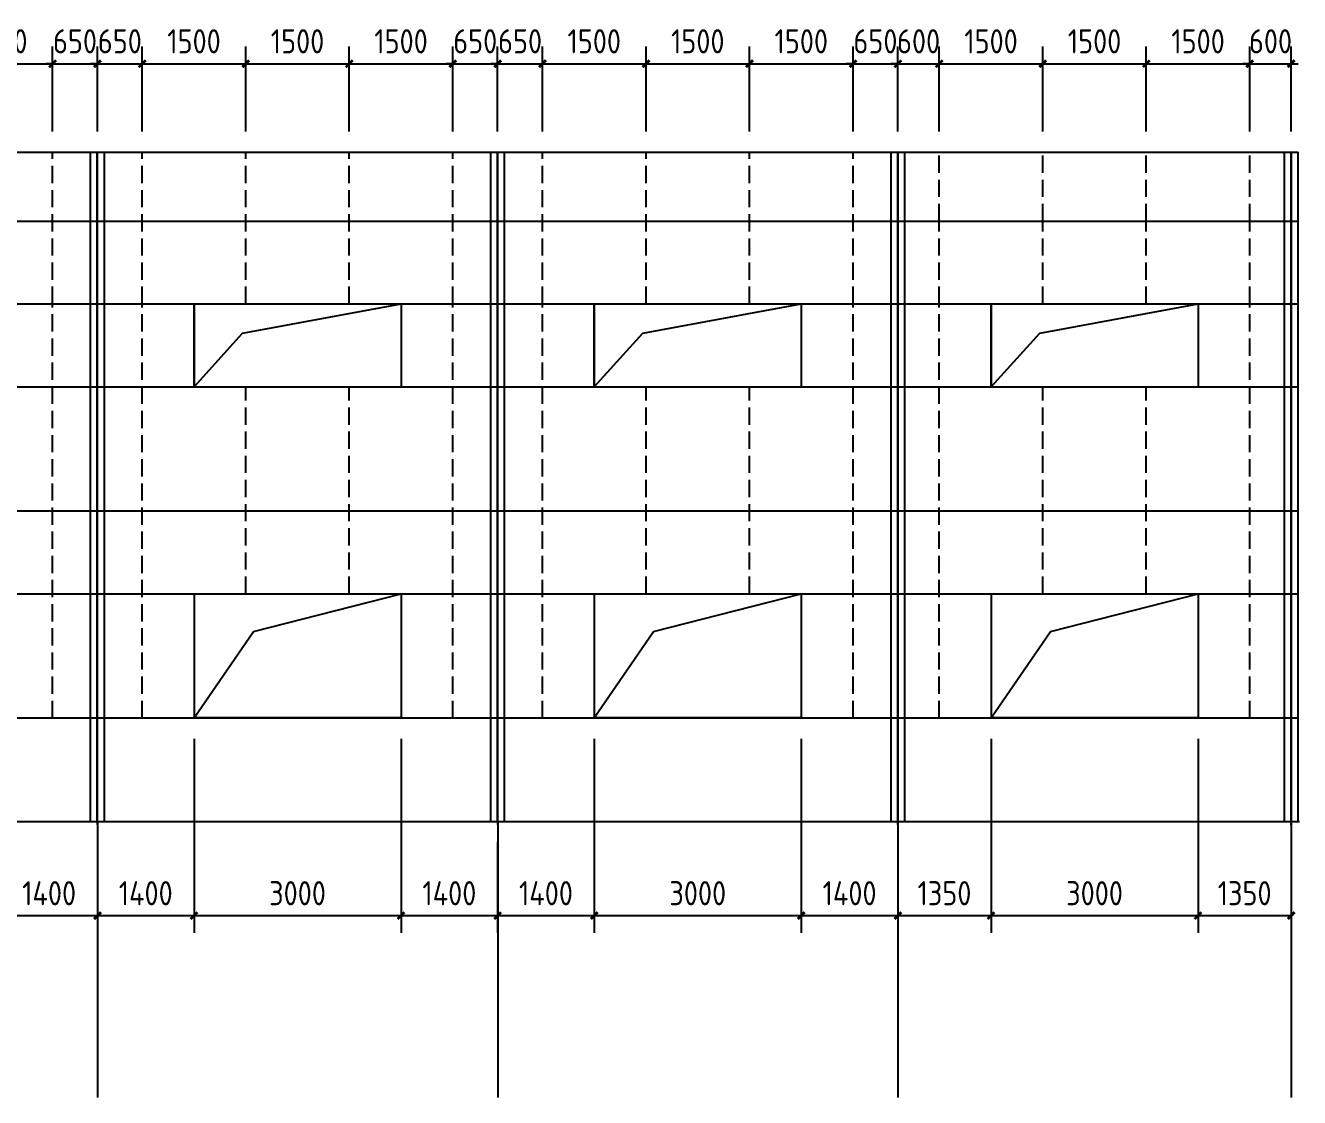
# Model space of a CAD drawing. Extents: x 102162 to 621267, y -39398 to 328893.
# Drawn here: x 501595 to 520058, y 143062 to 158597 of the extents above; entities that cross this region are included whole.
import ezdxf

# ---------------------------------------------------------------- set-up
doc = ezdxf.new("R2010")
doc.units = 0
doc.header["$LTSCALE"] = 1000
doc.header["$MEASUREMENT"] = 0
doc.linetypes.add('DASH', pattern=[0.35, 0.25, -0.1])
doc.layers.add('AXIS', color=3, linetype='Continuous')
doc.layers.add('DOTE', color=1, linetype='Continuous')
doc.styles.get("Standard").update_dxf_attribs({"font": 'gbenor.shx', "bigfont": 'gbcbig.shx'})
doc.dimstyles.get("Standard").update_dxf_attribs({"dimscale": 100, "dimtxt": 3.5, "dimasz": 1, "dimexe": 2.5, "dimexo": 3, "dimgap": 1.5, "dimtad": 1, "dimdec": 0, "dimzin": 0, "dimdsep": 46, "dimtxsty": 'Standard', "dimblk": 'ARCHTICK', "dimcen": 0.09, "dimadec": 0, "dimazin": 0, "dimtfac": 1, "dimtdec": 0, "dimtix": 1, "dimtmove": 2, "dimatfit": 3, "dimfxl": 1, "dimtolj": 1, "dimtzin": 0, "dimarcsym": 0})

# ---------------------------------------------------------------- blocks, each defined once
blk = doc.blocks.new('_ArchTick')
at = {"color": 0, "linetype": 'ByBlock', "const_width": 0.4}
blk.add_lwpolyline([(-0.5, -0.5), (0.5, 0.5)], dxfattribs=at)
blk = doc.blocks.new('*D8309')
at = {"color": 0, "lineweight": -2}
for p, q in [((501238, 148262), (501238, 145448)), ((502638, 146762), (502638, 145448)), ((501238, 145698), (502638, 145698))]:
    blk.add_line(p, q, dxfattribs=at)
at = {"layer": 'Defpoints', "color": 0}
for p in [(501238, 148562), (502638, 147062), (502638, 145698)]:
    blk.add_point(p, dxfattribs=at)
at = {"color": 0, "lineweight": -2, "xscale": 100, "yscale": 100, "zscale": 100, "rotation": 180}
blk.add_blockref('_ArchTick', (501238, 145698), dxfattribs=at)
at = {"color": 0, "lineweight": -2, "xscale": 100, "yscale": 100, "zscale": 100}
blk.add_blockref('_ArchTick', (502638, 145698), dxfattribs=at)
at = {"color": 0, "insert": (501938, 146023), "char_height": 350, "attachment_point": 5}
blk.add_mtext('\\A1;1400', dxfattribs=at)
blk = doc.blocks.new('*D8310')
at = {"color": 0, "lineweight": -2}
for p, q in [((504038, 148262), (504038, 145448)), ((502638, 146762), (502638, 145448)), ((502638, 145698), (504038, 145698))]:
    blk.add_line(p, q, dxfattribs=at)
at = {"layer": 'Defpoints', "color": 0}
for p in [(504038, 148562), (502638, 147062), (504038, 145698)]:
    blk.add_point(p, dxfattribs=at)
at = {"color": 0, "lineweight": -2, "xscale": 100, "yscale": 100, "zscale": 100, "rotation": 180}
blk.add_blockref('_ArchTick', (502638, 145698), dxfattribs=at)
at = {"color": 0, "lineweight": -2, "xscale": 100, "yscale": 100, "zscale": 100}
blk.add_blockref('_ArchTick', (504038, 145698), dxfattribs=at)
at = {"color": 0, "insert": (503338, 146023), "char_height": 350, "attachment_point": 5}
blk.add_mtext('\\A1;1400', dxfattribs=at)
blk = doc.blocks.new('*D8311')
at = {"color": 0, "lineweight": -2}
for p, q in [((504038, 148262), (504038, 145448)), ((507038, 148262), (507038, 145448)), ((504038, 145698), (507038, 145698))]:
    blk.add_line(p, q, dxfattribs=at)
at = {"layer": 'Defpoints', "color": 0}
for p in [(504038, 148562), (507038, 148562), (507038, 145698)]:
    blk.add_point(p, dxfattribs=at)
at = {"color": 0, "lineweight": -2, "xscale": 100, "yscale": 100, "zscale": 100, "rotation": 180}
blk.add_blockref('_ArchTick', (504038, 145698), dxfattribs=at)
at = {"color": 0, "lineweight": -2, "xscale": 100, "yscale": 100, "zscale": 100}
blk.add_blockref('_ArchTick', (507038, 145698), dxfattribs=at)
at = {"color": 0, "insert": (505538, 146023), "char_height": 350, "attachment_point": 5}
blk.add_mtext('\\A1;3000', dxfattribs=at)
blk = doc.blocks.new('*D8312')
at = {"color": 0, "lineweight": -2}
for p, q in [((507038, 148262), (507038, 145448)), ((508438, 146762), (508438, 145448)), ((507038, 145698), (508438, 145698))]:
    blk.add_line(p, q, dxfattribs=at)
at = {"layer": 'Defpoints', "color": 0}
for p in [(507038, 148562), (508438, 147062), (508438, 145698)]:
    blk.add_point(p, dxfattribs=at)
at = {"color": 0, "lineweight": -2, "xscale": 100, "yscale": 100, "zscale": 100, "rotation": 180}
blk.add_blockref('_ArchTick', (507038, 145698), dxfattribs=at)
at = {"color": 0, "lineweight": -2, "xscale": 100, "yscale": 100, "zscale": 100}
blk.add_blockref('_ArchTick', (508438, 145698), dxfattribs=at)
at = {"color": 0, "insert": (507738, 146023), "char_height": 350, "attachment_point": 5}
blk.add_mtext('\\A1;1400', dxfattribs=at)
blk = doc.blocks.new('*D8313')
at = {"color": 0, "lineweight": -2}
for p, q in [((509838, 148262), (509838, 145448)), ((508438, 146762), (508438, 145448)), ((508438, 145698), (509838, 145698))]:
    blk.add_line(p, q, dxfattribs=at)
at = {"layer": 'Defpoints', "color": 0}
for p in [(509838, 148562), (508438, 147062), (509838, 145698)]:
    blk.add_point(p, dxfattribs=at)
at = {"color": 0, "lineweight": -2, "xscale": 100, "yscale": 100, "zscale": 100, "rotation": 180}
blk.add_blockref('_ArchTick', (508438, 145698), dxfattribs=at)
at = {"color": 0, "lineweight": -2, "xscale": 100, "yscale": 100, "zscale": 100}
blk.add_blockref('_ArchTick', (509838, 145698), dxfattribs=at)
at = {"color": 0, "insert": (509138, 146023), "char_height": 350, "attachment_point": 5}
blk.add_mtext('\\A1;1400', dxfattribs=at)
blk = doc.blocks.new('*D8314')
at = {"color": 0, "lineweight": -2}
for p, q in [((509838, 148262), (509838, 145448)), ((512838, 148262), (512838, 145448)), ((509838, 145698), (512838, 145698))]:
    blk.add_line(p, q, dxfattribs=at)
at = {"layer": 'Defpoints', "color": 0}
for p in [(509838, 148562), (512838, 148562), (512838, 145698)]:
    blk.add_point(p, dxfattribs=at)
at = {"color": 0, "lineweight": -2, "xscale": 100, "yscale": 100, "zscale": 100, "rotation": 180}
blk.add_blockref('_ArchTick', (509838, 145698), dxfattribs=at)
at = {"color": 0, "lineweight": -2, "xscale": 100, "yscale": 100, "zscale": 100}
blk.add_blockref('_ArchTick', (512838, 145698), dxfattribs=at)
at = {"color": 0, "insert": (511338, 146023), "char_height": 350, "attachment_point": 5}
blk.add_mtext('\\A1;3000', dxfattribs=at)
blk = doc.blocks.new('*D8315')
at = {"color": 0, "lineweight": -2}
for p, q in [((512838, 148262), (512838, 145448)), ((514238, 146762), (514238, 145448)), ((512838, 145698), (514238, 145698))]:
    blk.add_line(p, q, dxfattribs=at)
at = {"layer": 'Defpoints', "color": 0}
for p in [(512838, 148562), (514238, 147062), (514238, 145698)]:
    blk.add_point(p, dxfattribs=at)
at = {"color": 0, "lineweight": -2, "xscale": 100, "yscale": 100, "zscale": 100, "rotation": 180}
blk.add_blockref('_ArchTick', (512838, 145698), dxfattribs=at)
at = {"color": 0, "lineweight": -2, "xscale": 100, "yscale": 100, "zscale": 100}
blk.add_blockref('_ArchTick', (514238, 145698), dxfattribs=at)
at = {"color": 0, "insert": (513538, 146023), "char_height": 350, "attachment_point": 5}
blk.add_mtext('\\A1;1400', dxfattribs=at)
blk = doc.blocks.new('*D8316')
at = {"color": 0, "lineweight": -2}
for p, q in [((515588, 148262), (515588, 145448)), ((514238, 146762), (514238, 145448)), ((514238, 145698), (515588, 145698))]:
    blk.add_line(p, q, dxfattribs=at)
at = {"layer": 'Defpoints', "color": 0}
for p in [(515588, 148562), (514238, 147062), (515588, 145698)]:
    blk.add_point(p, dxfattribs=at)
at = {"color": 0, "lineweight": -2, "xscale": 100, "yscale": 100, "zscale": 100, "rotation": 180}
blk.add_blockref('_ArchTick', (514238, 145698), dxfattribs=at)
at = {"color": 0, "lineweight": -2, "xscale": 100, "yscale": 100, "zscale": 100}
blk.add_blockref('_ArchTick', (515588, 145698), dxfattribs=at)
at = {"color": 0, "insert": (514913, 146023), "char_height": 350, "attachment_point": 5}
blk.add_mtext('\\A1;1350', dxfattribs=at)
blk = doc.blocks.new('*D8317')
at = {"color": 0, "lineweight": -2}
for p, q in [((515588, 148262), (515588, 145448)), ((518588, 148262), (518588, 145448)), ((515588, 145698), (518588, 145698))]:
    blk.add_line(p, q, dxfattribs=at)
at = {"layer": 'Defpoints', "color": 0}
for p in [(515588, 148562), (518588, 148562), (518588, 145698)]:
    blk.add_point(p, dxfattribs=at)
at = {"color": 0, "lineweight": -2, "xscale": 100, "yscale": 100, "zscale": 100, "rotation": 180}
blk.add_blockref('_ArchTick', (515588, 145698), dxfattribs=at)
at = {"color": 0, "lineweight": -2, "xscale": 100, "yscale": 100, "zscale": 100}
blk.add_blockref('_ArchTick', (518588, 145698), dxfattribs=at)
at = {"color": 0, "insert": (517088, 146023), "char_height": 350, "attachment_point": 5}
blk.add_mtext('\\A1;3000', dxfattribs=at)
blk = doc.blocks.new('*D8318')
at = {"color": 0, "lineweight": -2}
for p, q in [((518588, 148262), (518588, 145448)), ((519938, 146762), (519938, 145448)), ((518588, 145698), (519938, 145698))]:
    blk.add_line(p, q, dxfattribs=at)
at = {"layer": 'Defpoints', "color": 0}
for p in [(518588, 148562), (519938, 147062), (519938, 145698)]:
    blk.add_point(p, dxfattribs=at)
at = {"color": 0, "lineweight": -2, "xscale": 100, "yscale": 100, "zscale": 100, "rotation": 180}
blk.add_blockref('_ArchTick', (518588, 145698), dxfattribs=at)
at = {"color": 0, "lineweight": -2, "xscale": 100, "yscale": 100, "zscale": 100}
blk.add_blockref('_ArchTick', (519938, 145698), dxfattribs=at)
at = {"color": 0, "insert": (519263, 146023), "char_height": 350, "attachment_point": 5}
blk.add_mtext('\\A1;1350', dxfattribs=at)
blk = doc.blocks.new('*D8332')
at = {"color": 0, "lineweight": -2}
for p, q in [((500488, 157062), (500488, 158293)), ((501988, 157062), (501988, 158293)), ((500488, 158043), (501988, 158043))]:
    blk.add_line(p, q, dxfattribs=at)
at = {"layer": 'Defpoints', "color": 0}
for p in [(501988, 158043), (500488, 156762), (501988, 156762)]:
    blk.add_point(p, dxfattribs=at)
at = {"color": 0, "lineweight": -2, "xscale": 100, "yscale": 100, "zscale": 100, "rotation": 180}
blk.add_blockref('_ArchTick', (500488, 158043), dxfattribs=at)
at = {"color": 0, "lineweight": -2, "xscale": 100, "yscale": 100, "zscale": 100}
blk.add_blockref('_ArchTick', (501988, 158043), dxfattribs=at)
at = {"color": 0, "insert": (501238, 158368), "char_height": 350, "attachment_point": 5}
blk.add_mtext('\\A1;1500', dxfattribs=at)
blk = doc.blocks.new('*D8333')
at = {"color": 0, "lineweight": -2}
for p, q in [((501988, 157062), (501988, 158293)), ((502638, 157062), (502638, 158293)), ((501988, 158043), (501888, 158043)), ((501988, 158043), (502638, 158043)), ((502638, 158043), (502738, 158043))]:
    blk.add_line(p, q, dxfattribs=at)
at = {"layer": 'Defpoints', "color": 0}
for p in [(502638, 158043), (501988, 156762), (502638, 156762)]:
    blk.add_point(p, dxfattribs=at)
at = {"color": 0, "lineweight": -2, "xscale": 100, "yscale": 100, "zscale": 100}
blk.add_blockref('_ArchTick', (501988, 158043), dxfattribs=at)
at = {"color": 0, "lineweight": -2, "xscale": 100, "yscale": 100, "zscale": 100, "rotation": 180}
blk.add_blockref('_ArchTick', (502638, 158043), dxfattribs=at)
at = {"color": 0, "insert": (502313, 158368), "char_height": 350, "attachment_point": 5}
blk.add_mtext('\\A1;650', dxfattribs=at)
blk = doc.blocks.new('*D8334')
at = {"color": 0, "lineweight": -2}
for p, q in [((502638, 157062), (502638, 158293)), ((503288, 157062), (503288, 158293)), ((502638, 158043), (502538, 158043)), ((502638, 158043), (503288, 158043)), ((503288, 158043), (503388, 158043))]:
    blk.add_line(p, q, dxfattribs=at)
at = {"layer": 'Defpoints', "color": 0}
for p in [(503288, 158043), (502638, 156762), (503288, 156762)]:
    blk.add_point(p, dxfattribs=at)
at = {"color": 0, "lineweight": -2, "xscale": 100, "yscale": 100, "zscale": 100}
blk.add_blockref('_ArchTick', (502638, 158043), dxfattribs=at)
at = {"color": 0, "lineweight": -2, "xscale": 100, "yscale": 100, "zscale": 100, "rotation": 180}
blk.add_blockref('_ArchTick', (503288, 158043), dxfattribs=at)
at = {"color": 0, "insert": (502963, 158368), "char_height": 350, "attachment_point": 5}
blk.add_mtext('\\A1;650', dxfattribs=at)
blk = doc.blocks.new('*D8335')
at = {"color": 0, "lineweight": -2}
for p, q in [((503288, 157062), (503288, 158293)), ((504788, 157062), (504788, 158293)), ((503288, 158043), (504788, 158043))]:
    blk.add_line(p, q, dxfattribs=at)
at = {"layer": 'Defpoints', "color": 0}
for p in [(504788, 158043), (503288, 156762), (504788, 156762)]:
    blk.add_point(p, dxfattribs=at)
at = {"color": 0, "lineweight": -2, "xscale": 100, "yscale": 100, "zscale": 100, "rotation": 180}
blk.add_blockref('_ArchTick', (503288, 158043), dxfattribs=at)
at = {"color": 0, "lineweight": -2, "xscale": 100, "yscale": 100, "zscale": 100}
blk.add_blockref('_ArchTick', (504788, 158043), dxfattribs=at)
at = {"color": 0, "insert": (504038, 158368), "char_height": 350, "attachment_point": 5}
blk.add_mtext('\\A1;1500', dxfattribs=at)
blk = doc.blocks.new('*D8336')
at = {"color": 0, "lineweight": -2}
for p, q in [((504788, 157062), (504788, 158293)), ((506288, 157062), (506288, 158293)), ((504788, 158043), (506288, 158043))]:
    blk.add_line(p, q, dxfattribs=at)
at = {"layer": 'Defpoints', "color": 0}
for p in [(506288, 158043), (504788, 156762), (506288, 156762)]:
    blk.add_point(p, dxfattribs=at)
at = {"color": 0, "lineweight": -2, "xscale": 100, "yscale": 100, "zscale": 100, "rotation": 180}
blk.add_blockref('_ArchTick', (504788, 158043), dxfattribs=at)
at = {"color": 0, "lineweight": -2, "xscale": 100, "yscale": 100, "zscale": 100}
blk.add_blockref('_ArchTick', (506288, 158043), dxfattribs=at)
at = {"color": 0, "insert": (505538, 158368), "char_height": 350, "attachment_point": 5}
blk.add_mtext('\\A1;1500', dxfattribs=at)
blk = doc.blocks.new('*D8337')
at = {"color": 0, "lineweight": -2}
for p, q in [((506288, 157062), (506288, 158293)), ((507788, 157062), (507788, 158293)), ((506288, 158043), (507788, 158043))]:
    blk.add_line(p, q, dxfattribs=at)
at = {"layer": 'Defpoints', "color": 0}
for p in [(507788, 158043), (506288, 156762), (507788, 156762)]:
    blk.add_point(p, dxfattribs=at)
at = {"color": 0, "lineweight": -2, "xscale": 100, "yscale": 100, "zscale": 100, "rotation": 180}
blk.add_blockref('_ArchTick', (506288, 158043), dxfattribs=at)
at = {"color": 0, "lineweight": -2, "xscale": 100, "yscale": 100, "zscale": 100}
blk.add_blockref('_ArchTick', (507788, 158043), dxfattribs=at)
at = {"color": 0, "insert": (507038, 158368), "char_height": 350, "attachment_point": 5}
blk.add_mtext('\\A1;1500', dxfattribs=at)
blk = doc.blocks.new('*D8338')
at = {"color": 0, "lineweight": -2}
for p, q in [((507788, 157062), (507788, 158293)), ((508438, 157062), (508438, 158293)), ((507788, 158043), (507688, 158043)), ((507788, 158043), (508438, 158043)), ((508438, 158043), (508538, 158043))]:
    blk.add_line(p, q, dxfattribs=at)
at = {"layer": 'Defpoints', "color": 0}
for p in [(508438, 158043), (507788, 156762), (508438, 156762)]:
    blk.add_point(p, dxfattribs=at)
at = {"color": 0, "lineweight": -2, "xscale": 100, "yscale": 100, "zscale": 100}
blk.add_blockref('_ArchTick', (507788, 158043), dxfattribs=at)
at = {"color": 0, "lineweight": -2, "xscale": 100, "yscale": 100, "zscale": 100, "rotation": 180}
blk.add_blockref('_ArchTick', (508438, 158043), dxfattribs=at)
at = {"color": 0, "insert": (508113, 158368), "char_height": 350, "attachment_point": 5}
blk.add_mtext('\\A1;650', dxfattribs=at)
blk = doc.blocks.new('*D8339')
at = {"color": 0, "lineweight": -2}
for p, q in [((508438, 157062), (508438, 158293)), ((509088, 157062), (509088, 158293)), ((508438, 158043), (508338, 158043)), ((508438, 158043), (509088, 158043)), ((509088, 158043), (509188, 158043))]:
    blk.add_line(p, q, dxfattribs=at)
at = {"layer": 'Defpoints', "color": 0}
for p in [(509088, 158043), (508438, 156762), (509088, 156762)]:
    blk.add_point(p, dxfattribs=at)
at = {"color": 0, "lineweight": -2, "xscale": 100, "yscale": 100, "zscale": 100}
blk.add_blockref('_ArchTick', (508438, 158043), dxfattribs=at)
at = {"color": 0, "lineweight": -2, "xscale": 100, "yscale": 100, "zscale": 100, "rotation": 180}
blk.add_blockref('_ArchTick', (509088, 158043), dxfattribs=at)
at = {"color": 0, "insert": (508763, 158368), "char_height": 350, "attachment_point": 5}
blk.add_mtext('\\A1;650', dxfattribs=at)
blk = doc.blocks.new('*D8340')
at = {"color": 0, "lineweight": -2}
for p, q in [((509088, 157062), (509088, 158293)), ((510588, 157062), (510588, 158293)), ((509088, 158043), (510588, 158043))]:
    blk.add_line(p, q, dxfattribs=at)
at = {"layer": 'Defpoints', "color": 0}
for p in [(510588, 158043), (509088, 156762), (510588, 156762)]:
    blk.add_point(p, dxfattribs=at)
at = {"color": 0, "lineweight": -2, "xscale": 100, "yscale": 100, "zscale": 100, "rotation": 180}
blk.add_blockref('_ArchTick', (509088, 158043), dxfattribs=at)
at = {"color": 0, "lineweight": -2, "xscale": 100, "yscale": 100, "zscale": 100}
blk.add_blockref('_ArchTick', (510588, 158043), dxfattribs=at)
at = {"color": 0, "insert": (509838, 158368), "char_height": 350, "attachment_point": 5}
blk.add_mtext('\\A1;1500', dxfattribs=at)
blk = doc.blocks.new('*D8341')
at = {"color": 0, "lineweight": -2}
for p, q in [((510588, 157062), (510588, 158293)), ((512088, 157062), (512088, 158293)), ((510588, 158043), (512088, 158043))]:
    blk.add_line(p, q, dxfattribs=at)
at = {"layer": 'Defpoints', "color": 0}
for p in [(512088, 158043), (510588, 156762), (512088, 156762)]:
    blk.add_point(p, dxfattribs=at)
at = {"color": 0, "lineweight": -2, "xscale": 100, "yscale": 100, "zscale": 100, "rotation": 180}
blk.add_blockref('_ArchTick', (510588, 158043), dxfattribs=at)
at = {"color": 0, "lineweight": -2, "xscale": 100, "yscale": 100, "zscale": 100}
blk.add_blockref('_ArchTick', (512088, 158043), dxfattribs=at)
at = {"color": 0, "insert": (511338, 158368), "char_height": 350, "attachment_point": 5}
blk.add_mtext('\\A1;1500', dxfattribs=at)
blk = doc.blocks.new('*D8342')
at = {"color": 0, "lineweight": -2}
for p, q in [((512088, 157062), (512088, 158293)), ((513588, 157062), (513588, 158293)), ((512088, 158043), (513588, 158043))]:
    blk.add_line(p, q, dxfattribs=at)
at = {"layer": 'Defpoints', "color": 0}
for p in [(513588, 158043), (512088, 156762), (513588, 156762)]:
    blk.add_point(p, dxfattribs=at)
at = {"color": 0, "lineweight": -2, "xscale": 100, "yscale": 100, "zscale": 100, "rotation": 180}
blk.add_blockref('_ArchTick', (512088, 158043), dxfattribs=at)
at = {"color": 0, "lineweight": -2, "xscale": 100, "yscale": 100, "zscale": 100}
blk.add_blockref('_ArchTick', (513588, 158043), dxfattribs=at)
at = {"color": 0, "insert": (512838, 158368), "char_height": 350, "attachment_point": 5}
blk.add_mtext('\\A1;1500', dxfattribs=at)
blk = doc.blocks.new('*D8343')
at = {"color": 0, "lineweight": -2}
for p, q in [((513588, 157062), (513588, 158293)), ((514238, 157062), (514238, 158293)), ((513588, 158043), (513488, 158043)), ((513588, 158043), (514238, 158043)), ((514238, 158043), (514338, 158043))]:
    blk.add_line(p, q, dxfattribs=at)
at = {"layer": 'Defpoints', "color": 0}
for p in [(514238, 158043), (513588, 156762), (514238, 156762)]:
    blk.add_point(p, dxfattribs=at)
at = {"color": 0, "lineweight": -2, "xscale": 100, "yscale": 100, "zscale": 100}
blk.add_blockref('_ArchTick', (513588, 158043), dxfattribs=at)
at = {"color": 0, "lineweight": -2, "xscale": 100, "yscale": 100, "zscale": 100, "rotation": 180}
blk.add_blockref('_ArchTick', (514238, 158043), dxfattribs=at)
at = {"color": 0, "insert": (513913, 158368), "char_height": 350, "attachment_point": 5}
blk.add_mtext('\\A1;650', dxfattribs=at)
blk = doc.blocks.new('*D8344')
at = {"color": 0, "lineweight": -2}
for p, q in [((514238, 157062), (514238, 158293)), ((514838, 157062), (514838, 158293)), ((514238, 158043), (514138, 158043)), ((514238, 158043), (514838, 158043)), ((514838, 158043), (514938, 158043))]:
    blk.add_line(p, q, dxfattribs=at)
at = {"layer": 'Defpoints', "color": 0}
for p in [(514838, 158043), (514238, 156762), (514838, 156762)]:
    blk.add_point(p, dxfattribs=at)
at = {"color": 0, "lineweight": -2, "xscale": 100, "yscale": 100, "zscale": 100}
blk.add_blockref('_ArchTick', (514238, 158043), dxfattribs=at)
at = {"color": 0, "lineweight": -2, "xscale": 100, "yscale": 100, "zscale": 100, "rotation": 180}
blk.add_blockref('_ArchTick', (514838, 158043), dxfattribs=at)
at = {"color": 0, "insert": (514538, 158368), "char_height": 350, "attachment_point": 5}
blk.add_mtext('\\A1;600', dxfattribs=at)
blk = doc.blocks.new('*D8345')
at = {"color": 0, "lineweight": -2}
for p, q in [((514838, 157062), (514838, 158293)), ((516338, 157062), (516338, 158293)), ((514838, 158043), (516338, 158043))]:
    blk.add_line(p, q, dxfattribs=at)
at = {"layer": 'Defpoints', "color": 0}
for p in [(516338, 158043), (514838, 156762), (516338, 156762)]:
    blk.add_point(p, dxfattribs=at)
at = {"color": 0, "lineweight": -2, "xscale": 100, "yscale": 100, "zscale": 100, "rotation": 180}
blk.add_blockref('_ArchTick', (514838, 158043), dxfattribs=at)
at = {"color": 0, "lineweight": -2, "xscale": 100, "yscale": 100, "zscale": 100}
blk.add_blockref('_ArchTick', (516338, 158043), dxfattribs=at)
at = {"color": 0, "insert": (515588, 158368), "char_height": 350, "attachment_point": 5}
blk.add_mtext('\\A1;1500', dxfattribs=at)
blk = doc.blocks.new('*D8346')
at = {"color": 0, "lineweight": -2}
for p, q in [((516338, 157062), (516338, 158293)), ((517838, 157062), (517838, 158293)), ((516338, 158043), (517838, 158043))]:
    blk.add_line(p, q, dxfattribs=at)
at = {"layer": 'Defpoints', "color": 0}
for p in [(517838, 158043), (516338, 156762), (517838, 156762)]:
    blk.add_point(p, dxfattribs=at)
at = {"color": 0, "lineweight": -2, "xscale": 100, "yscale": 100, "zscale": 100, "rotation": 180}
blk.add_blockref('_ArchTick', (516338, 158043), dxfattribs=at)
at = {"color": 0, "lineweight": -2, "xscale": 100, "yscale": 100, "zscale": 100}
blk.add_blockref('_ArchTick', (517838, 158043), dxfattribs=at)
at = {"color": 0, "insert": (517088, 158368), "char_height": 350, "attachment_point": 5}
blk.add_mtext('\\A1;1500', dxfattribs=at)
blk = doc.blocks.new('*D8347')
at = {"color": 0, "lineweight": -2}
for p, q in [((517838, 157062), (517838, 158293)), ((519338, 157062), (519338, 158293)), ((517838, 158043), (519338, 158043))]:
    blk.add_line(p, q, dxfattribs=at)
at = {"layer": 'Defpoints', "color": 0}
for p in [(519338, 158043), (517838, 156762), (519338, 156762)]:
    blk.add_point(p, dxfattribs=at)
at = {"color": 0, "lineweight": -2, "xscale": 100, "yscale": 100, "zscale": 100, "rotation": 180}
blk.add_blockref('_ArchTick', (517838, 158043), dxfattribs=at)
at = {"color": 0, "lineweight": -2, "xscale": 100, "yscale": 100, "zscale": 100}
blk.add_blockref('_ArchTick', (519338, 158043), dxfattribs=at)
at = {"color": 0, "insert": (518588, 158368), "char_height": 350, "attachment_point": 5}
blk.add_mtext('\\A1;1500', dxfattribs=at)
blk = doc.blocks.new('*D8348')
at = {"color": 0, "lineweight": -2}
for p, q in [((519338, 157062), (519338, 158293)), ((519938, 157062), (519938, 158293)), ((519338, 158043), (519238, 158043)), ((519338, 158043), (519938, 158043)), ((519938, 158043), (520038, 158043))]:
    blk.add_line(p, q, dxfattribs=at)
at = {"layer": 'Defpoints', "color": 0}
for p in [(519938, 158043), (519338, 156762), (519938, 156762)]:
    blk.add_point(p, dxfattribs=at)
at = {"color": 0, "lineweight": -2, "xscale": 100, "yscale": 100, "zscale": 100}
blk.add_blockref('_ArchTick', (519338, 158043), dxfattribs=at)
at = {"color": 0, "lineweight": -2, "xscale": 100, "yscale": 100, "zscale": 100, "rotation": 180}
blk.add_blockref('_ArchTick', (519938, 158043), dxfattribs=at)
at = {"color": 0, "insert": (519638, 158368), "char_height": 350, "attachment_point": 5}
blk.add_mtext('\\A1;600', dxfattribs=at)

msp = doc.modelspace()

# ---------------------------------------------------------------- linework, layer by layer
for p, q in [((485238.3, 156762.5), (520038.3, 156762.5)), ((485238.3, 155762.5), (520038.3, 155762.5)), ((485238.3, 154562.5), (520038.3, 154562.5)), ((504038.3, 154562.5), (504038.3, 153362.5)), ((504742.6, 154140.9), (507038.3, 154562.5)), ((507038.3, 154562.5), (507038.3, 153362.5)), ((509838.3, 154562.5), (509838.3, 153362.5)), ((510542.6, 154140.9), (512838.3, 154562.5)), ((512838.3, 154562.5), (512838.3, 153362.5)), ((515588.3, 154562.5), (515588.3, 153362.5)), ((516292.6, 154140.9), (518588.3, 154562.5)), ((518588.3, 154562.5), (518588.3, 153362.5)), ((504038.3, 153362.5), (504742.6, 154140.9)), ((509838.3, 153362.5), (510542.6, 154140.9)), ((515588.3, 153362.5), (516292.6, 154140.9)), ((485238.3, 153362.5), (520038.3, 153362.5)), ((485238.3, 151562.5), (520038.3, 151562.5)), ((485238.3, 150362.5), (520038.3, 150362.5)), ((504038.3, 150362.5), (504038.3, 148562.5)), ((504898.7, 149815.1), (507038.3, 150362.5)), ((507038.3, 150362.5), (507038.3, 148562.5)), ((509838.3, 150362.5), (509838.3, 148562.5)), ((510698.7, 149815.1), (512838.3, 150362.5)), ((512838.3, 150362.5), (512838.3, 148562.5)), ((515588.3, 150362.5), (515588.3, 148562.5)), ((516448.7, 149815.1), (518588.3, 150362.5)), ((518588.3, 150362.5), (518588.3, 148562.5)), ((504038.3, 148562.5), (504898.7, 149815.1)), ((509838.3, 148562.5), (510698.7, 149815.1)), ((515588.3, 148562.5), (516448.7, 149815.1)), ((485238.3, 148562.5), (520038.3, 148562.5)), ((485218.3, 147062.5), (520058.3, 147062.5))]:
    msp.add_line(p, q)
at = {"color": 6}
for p, q in [((504038.3, 153362.5), (504038.3, 154562.5)), ((507038.3, 154562.5), (507038.3, 153362.5)), ((509838.3, 153362.5), (509838.3, 154562.5)), ((512838.3, 154562.5), (512838.3, 153362.5)), ((515588.3, 153362.5), (515588.3, 154562.5)), ((518588.3, 154562.5), (518588.3, 153362.5)), ((504038.3, 150362.5), (504038.3, 148562.5)), ((507038.3, 150362.5), (507038.3, 148562.5)), ((509838.3, 150362.5), (509838.3, 148562.5)), ((512838.3, 150362.5), (512838.3, 148562.5)), ((515588.3, 150362.5), (515588.3, 148562.5)), ((518588.3, 150362.5), (518588.3, 148562.5)), ((507038.3, 148562.5), (504038.3, 148562.5)), ((512838.3, 148562.5), (509838.3, 148562.5)), ((518588.3, 148562.5), (515588.3, 148562.5))]:
    msp.add_line(p, q, dxfattribs=at)
at = {"layer": 'AXIS'}
for p, q in [((502638.3, 147062.5), (502638.3, 143062.5)), ((508438.3, 147062.5), (508438.3, 143062.5)), ((514238.3, 147062.5), (514238.3, 143062.5)), ((519938.3, 147062.5), (519938.3, 143062.5))]:
    msp.add_line(p, q, dxfattribs=at)
at = {"layer": 'DOTE', "color": 4, "linetype": 'DASH'}
for p, q in [((501988.3, 154562.5), (501988.3, 156762.5)), ((503288.3, 154562.5), (503288.3, 156762.5)), ((504788.3, 154562.5), (504788.3, 156762.5)), ((506288.3, 154562.5), (506288.3, 156762.5)), ((507788.3, 154562.5), (507788.3, 156762.5)), ((509088.3, 154562.5), (509088.3, 156762.5)), ((510588.3, 154562.5), (510588.3, 156762.5)), ((512088.3, 154562.5), (512088.3, 156762.5)), ((513588.3, 154562.5), (513588.3, 156762.5)), ((514838.3, 155762.5), (514838.3, 156762.5)), ((516338.3, 155762.5), (516338.3, 156762.5)), ((517838.3, 155762.5), (517838.3, 156762.5)), ((519338.3, 155762.5), (519338.3, 156762.5)), ((514838.3, 154562.5), (514838.3, 155762.5)), ((516338.3, 154562.5), (516338.3, 155762.5)), ((517838.3, 154562.5), (517838.3, 155762.5)), ((519338.3, 154562.5), (519338.3, 155762.5)), ((501988.3, 148562.5), (501988.3, 154562.5)), ((503288.3, 148562.5), (503288.3, 154562.5)), ((507788.3, 148562.5), (507788.3, 154562.5)), ((509088.3, 148562.5), (509088.3, 154562.5)), ((513588.3, 148562.5), (513588.3, 154562.5)), ((514838.3, 148562.5), (514838.3, 154562.5)), ((519338.3, 148562.5), (519338.3, 154562.5)), ((504788.3, 150362.5), (504788.3, 153362.5)), ((506288.3, 150362.5), (506288.3, 153362.5)), ((510588.3, 150362.5), (510588.3, 153362.5)), ((512088.3, 150362.5), (512088.3, 153362.5)), ((516338.3, 150362.5), (516338.3, 153362.5)), ((517838.3, 150362.5), (517838.3, 153362.5))]:
    msp.add_line(p, q, dxfattribs=at)
at = {"layer": 'DOTE', "color": 0}
for p, q in [((502538.3, 147062.5), (502538.3, 156762.5)), ((502635.3, 147062.5), (502635.3, 156762.5)), ((502641.3, 147062.5), (502641.3, 156762.5)), ((502738.3, 147062.5), (502738.3, 156762.5)), ((508338.3, 147062.5), (508338.3, 156762.5)), ((508435.3, 147062.5), (508435.3, 156762.5)), ((508441.3, 147062.5), (508441.3, 156762.5)), ((508538.3, 147062.5), (508538.3, 156762.5)), ((514138.3, 147062.5), (514138.3, 156762.5)), ((514235.3, 147062.5), (514235.3, 156762.5)), ((514241.3, 147062.5), (514241.3, 156762.5)), ((514338.3, 147062.5), (514338.3, 156762.5)), ((519838.3, 147062.5), (519838.3, 156762.5)), ((519935.3, 147062.5), (519935.3, 156762.5)), ((519941.3, 147062.5), (519941.3, 156762.5)), ((520038.3, 147062.5), (520038.3, 156762.5))]:
    msp.add_line(p, q, dxfattribs=at)
at = {"layer": 'DOTE'}
for p, q in [((502638.3, 147012.5), (502638.3, 156762.5)), ((502638.3, 147012.5), (502638.3, 156762.5)), ((508438.3, 147012.5), (508438.3, 156762.5)), ((508438.3, 147012.5), (508438.3, 156762.5)), ((514238.3, 147012.5), (514238.3, 156762.5)), ((514238.3, 147012.5), (514238.3, 156762.5)), ((519938.3, 147012.5), (519938.3, 156762.5)), ((519938.3, 147012.5), (519938.3, 156762.5))]:
    msp.add_line(p, q, dxfattribs=at)

# ---------------------------------------------------------------- dimensions: what is measured, and where the dimension line sits
for base, p1, p2, picture, middle in [((501988.3, 158042.6), (500488.3, 156762.5), (501988.3, 156762.5), '*D8332', (501238.3, 158367.6)), ((502638.3, 158042.6), (501988.3, 156762.5), (502638.3, 156762.5), '*D8333', (502313.3, 158367.6)), ((503288.3, 158042.6), (502638.3, 156762.5), (503288.3, 156762.5), '*D8334', (502963.3, 158367.6)), ((504788.3, 158042.6), (503288.3, 156762.5), (504788.3, 156762.5), '*D8335', (504038.3, 158367.6)), ((506288.3, 158042.6), (504788.3, 156762.5), (506288.3, 156762.5), '*D8336', (505538.3, 158367.6)), ((507788.3, 158042.6), (506288.3, 156762.5), (507788.3, 156762.5), '*D8337', (507038.3, 158367.6)), ((508438.3, 158042.6), (507788.3, 156762.5), (508438.3, 156762.5), '*D8338', (508113.3, 158367.6)), ((509088.3, 158042.6), (508438.3, 156762.5), (509088.3, 156762.5), '*D8339', (508763.3, 158367.6)), ((510588.3, 158042.6), (509088.3, 156762.5), (510588.3, 156762.5), '*D8340', (509838.3, 158367.6)), ((512088.3, 158042.6), (510588.3, 156762.5), (512088.3, 156762.5), '*D8341', (511338.3, 158367.6)), ((513588.3, 158042.6), (512088.3, 156762.5), (513588.3, 156762.5), '*D8342', (512838.3, 158367.6)), ((514238.3, 158042.6), (513588.3, 156762.5), (514238.3, 156762.5), '*D8343', (513913.3, 158367.6)), ((514838.3, 158042.6), (514238.3, 156762.5), (514838.3, 156762.5), '*D8344', (514538.3, 158367.6)), ((516338.3, 158042.6), (514838.3, 156762.5), (516338.3, 156762.5), '*D8345', (515588.3, 158367.6)), ((517838.3, 158042.6), (516338.3, 156762.5), (517838.3, 156762.5), '*D8346', (517088.3, 158367.6)), ((519338.3, 158042.6), (517838.3, 156762.5), (519338.3, 156762.5), '*D8347', (518588.3, 158367.6)), ((519938.3, 158042.6), (519338.3, 156762.5), (519938.3, 156762.5), '*D8348', (519638.3, 158367.6)), ((502638.3, 145698.4), (501238.3, 148562.5), (502638.3, 147062.5), '*D8309', (501938.3, 146023.4)), ((504038.3, 145698.4), (502638.3, 147062.5), (504038.3, 148562.5), '*D8310', (503338.3, 146023.4)), ((507038.3, 145698.4), (504038.3, 148562.5), (507038.3, 148562.5), '*D8311', (505538.3, 146023.4)), ((508438.3, 145698.4), (507038.3, 148562.5), (508438.3, 147062.5), '*D8312', (507738.3, 146023.4)), ((509838.3, 145698.4), (508438.3, 147062.5), (509838.3, 148562.5), '*D8313', (509138.3, 146023.4)), ((512838.3, 145698.4), (509838.3, 148562.5), (512838.3, 148562.5), '*D8314', (511338.3, 146023.4)), ((514238.3, 145698.4), (512838.3, 148562.5), (514238.3, 147062.5), '*D8315', (513538.3, 146023.4)), ((515588.3, 145698.4), (514238.3, 147062.5), (515588.3, 148562.5), '*D8316', (514913.3, 146023.4)), ((518588.3, 145698.4), (515588.3, 148562.5), (518588.3, 148562.5), '*D8317', (517088.3, 146023.4)), ((519938.3, 145698.4), (518588.3, 148562.5), (519938.3, 147062.5), '*D8318', (519263.3, 146023.4))]:
    dim = msp.add_linear_dim(base=base, p1=p1, p2=p2, dimstyle='Standard')
    dim.commit()
    dim.dimension.update_dxf_attribs({"geometry": picture, "text_midpoint": middle})

doc.saveas('drawing.dxf')
